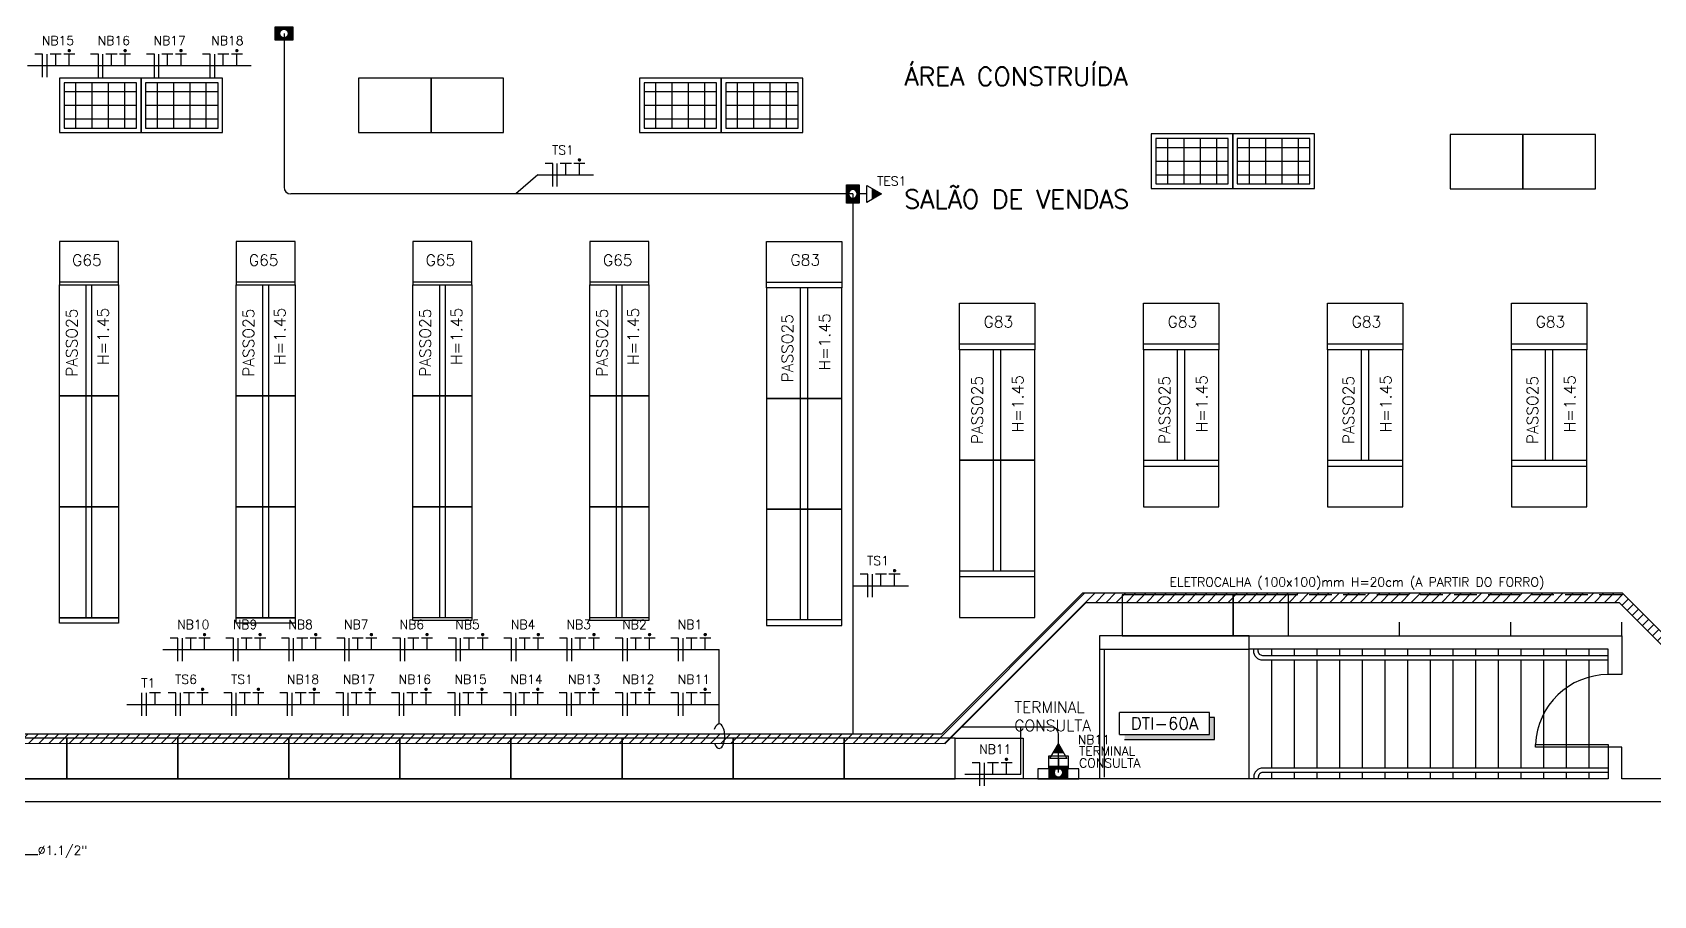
# Model space of a CAD drawing. Header units: metres. Extents: x -367 to 368, y -238 to 223.
# Drawn here: x 217.77 to 235.65, y 198.96 to 208.49 of the extents above; entities that cross this region are included whole.
import ezdxf
from ezdxf.enums import TextEntityAlignment as Align

# ---------------------------------------------------------------- set-up
doc = ezdxf.new("R2010")
doc.units = ezdxf.units.M
doc.linetypes.add('DIVIDE', pattern=[31.75, 12.7, -6.35, 0, -6.35, 0, -6.35])
doc.linetypes.add('LA_BAU_BASES GERAIS_R00$0$LA_BAU_MERC_R01$0$HIDDEN', pattern=[0.375, 0.25, -0.125])
for name, color, linetype in [('A-CALHA', 160, 'Continuous'), ('ELE-ELÉTRICA', 160, 'Continuous'), ('ELE-INDICAÇÕES', 10, 'Continuous'), ('ELE-INSTALAÇÕES', 160, 'Continuous'), ('ELE-TOMADAS', 10, 'Continuous'), ('ELE-VARIADOS', 10, 'Continuous'), ('ELETRICA', 160, 'Continuous'), ('LA_BAU_BASES GERAIS_R00$0$base', 253, 'Continuous')]:
    doc.layers.add(name, color=color, linetype=linetype)
doc.styles.add('LA_BAU_BASES GERAIS_R00$0$LA_BAU_MERC_R01$0$R40-125-RS', font='romans.shx', dxfattribs={"height": 0.1248})
doc.styles.add('LA_BAU_BASES GERAIS_R00$0$LA_BAU_MERC_R01$0$RS80', font='ROMANS', dxfattribs={"height": 0.18})
doc.styles.add('LA_BAU_BASES GERAIS_R00$0$R60-125-RS', font='romans.shx', dxfattribs={"height": 0.19})
doc.styles.add('LA_BAU_BASES GERAIS_R00$0$R80-100-RS', font='romans.shx', dxfattribs={"height": 0.203})
doc.styles.get("Standard").update_dxf_attribs({"font": 'romans.shx'})

# ---------------------------------------------------------------- blocks, each defined once
blk = doc.blocks.new('LA_BAU_BASES GERAIS_R00$0$LA_BAU_ALVENARIA TÉRREO_R01')
at = {"layer": 'LA_BAU_BASES GERAIS_R00$0$base', "linetype": 'Continuous'}
for p, q in [((229.54, 201.68), (229.54, 200.25)), ((229.59, 201.68), (229.59, 200.269)), ((231.19, 200.25), (231.19, 201.68)), ((231.44, 201.61), (231.44, 201.68)), ((231.69, 201.61), (231.69, 201.68)), ((231.94, 201.61), (231.94, 201.68)), ((232.19, 201.61), (232.19, 201.68)), ((232.44, 201.61), (232.44, 201.68)), ((232.69, 201.61), (232.69, 201.68)), ((232.94, 201.61), (232.94, 201.68)), ((233.19, 201.61), (233.19, 201.68)), ((233.44, 201.61), (233.44, 201.68)), ((233.69, 201.61), (233.69, 201.68)), ((233.94, 201.61), (233.94, 201.68)), ((234.19, 201.61), (234.19, 201.68)), ((234.44, 201.61), (234.44, 201.68)), ((234.69, 201.61), (234.69, 201.68)), ((234.94, 201.61), (234.94, 201.68)), ((231.44, 200.37), (231.44, 201.56)), ((231.69, 200.37), (231.69, 201.56)), ((231.94, 200.37), (231.94, 201.56)), ((232.19, 200.37), (232.19, 201.56)), ((232.44, 200.37), (232.44, 201.56)), ((232.69, 200.37), (232.69, 201.56)), ((232.94, 200.37), (232.94, 201.56)), ((233.19, 200.37), (233.19, 201.56)), ((233.44, 200.37), (233.44, 201.56)), ((233.69, 200.37), (233.69, 201.56)), ((233.94, 200.37), (233.94, 201.56)), ((234.19, 200.37), (234.19, 201.56)), ((234.44, 200.37), (234.44, 201.56)), ((234.69, 200.37), (234.69, 201.56)), ((234.94, 200.37), (234.94, 201.56)), ((231.44, 200.25), (231.44, 200.32)), ((231.69, 200.25), (231.69, 200.32)), ((231.94, 200.25), (231.94, 200.32)), ((232.19, 200.25), (232.19, 200.32)), ((232.44, 200.25), (232.44, 200.32)), ((232.69, 200.25), (232.69, 200.32)), ((232.94, 200.25), (232.94, 200.32)), ((233.19, 200.25), (233.19, 200.32)), ((233.44, 200.25), (233.44, 200.32)), ((233.69, 200.25), (233.69, 200.32)), ((233.94, 200.25), (233.94, 200.32)), ((234.19, 200.25), (234.19, 200.32)), ((234.44, 200.25), (234.44, 200.32)), ((234.69, 200.25), (234.69, 200.32)), ((234.94, 200.25), (234.94, 200.32))]:
    blk.add_line(p, q, dxfattribs=at)
for points in [[(231.19, 201.83), (229.54, 201.83), (229.54, 201.68), (231.19, 201.68)], [(244.37, 177.984), (244.37, 197.72), (244.49, 197.72), (244.49, 198.93), (245.022, 198.93), (245.022, 199.259), (244.872, 199.259), (244.872, 199.08), (244.37, 199.08), (244.37, 200.03), (244.872, 200.03), (244.872, 199.86), (245.022, 199.86), (245.022, 200.25), (235.3, 200.25), (235.3, 200.601), (235.15, 200.601), (235.15, 200.25), (200.064, 200.25)], [(200.03, 200.25), (200, 200.25), (200, 200), (244.01, 200), (244.01, 177.95), (244.37, 177.95), (244.37, 177.95)]]:
    blk.add_lwpolyline(points, dxfattribs=at)
for points in [[(235.15, 201.401), (235.15, 201.68), (231.19, 201.68), (231.19, 201.83), (235.3, 201.83), (235.3, 201.401)], [(234.35, 200.601), (234.35, 200.631), (235.15, 200.631), (235.15, 200.601)]]:
    blk.add_lwpolyline(points, close=True, dxfattribs=at)
for points in [[(235.15, 201.56), (231.34, 201.56, -0.414214), (231.24, 201.66), (231.24, 201.68)], [(235.15, 201.61), (231.34, 201.61, -0.414214), (231.29, 201.66), (231.29, 201.68)], [(235.15, 200.37), (231.34, 200.37, 0.414214), (231.24, 200.27), (231.24, 200.25)], [(235.15, 200.32), (231.34, 200.32, 0.414214), (231.29, 200.27), (231.29, 200.25)]]:
    blk.add_lwpolyline(points, format="xyb", dxfattribs=at)
blk.add_arc((235.149, 200.601), 0.8, 89.9598, 177.8524, dxfattribs=at)
blk = doc.blocks.new('LA_BAU_BASES GERAIS_R00$0$LA_BAU_MERC_R01')
at = {"layer": 'LA_BAU_BASES GERAIS_R00$0$base'}
for p, q in [((218.065, 207.982), (218.065, 207.382)), ((218.965, 207.982), (218.065, 207.982)), ((218.915, 207.932), (218.115, 207.932)), ((218.115, 207.932), (218.115, 207.432)), ((218.915, 207.832), (218.115, 207.832)), ((218.245, 207.432), (218.245, 207.932)), ((218.425, 207.432), (218.425, 207.932)), ((218.605, 207.432), (218.605, 207.932)), ((218.785, 207.432), (218.785, 207.932)), ((218.915, 207.432), (218.915, 207.932)), ((218.965, 207.382), (218.965, 207.982)), ((218.965, 207.982), (218.965, 207.382)), ((219.865, 207.982), (218.965, 207.982)), ((219.815, 207.932), (219.015, 207.932)), ((219.015, 207.932), (219.015, 207.432)), ((219.815, 207.832), (219.015, 207.832)), ((219.145, 207.432), (219.145, 207.932)), ((219.325, 207.432), (219.325, 207.932)), ((219.505, 207.432), (219.505, 207.932)), ((219.685, 207.432), (219.685, 207.932)), ((219.815, 207.432), (219.815, 207.932)), ((219.865, 207.382), (219.865, 207.982)), ((221.365, 207.982), (221.365, 207.382)), ((222.165, 207.982), (221.365, 207.982)), ((222.165, 207.382), (222.165, 207.982)), ((222.165, 207.982), (222.165, 207.382)), ((222.965, 207.982), (222.165, 207.982)), ((222.965, 207.382), (222.965, 207.982)), ((224.465, 207.982), (224.465, 207.382)), ((225.365, 207.982), (224.465, 207.982)), ((225.315, 207.932), (224.515, 207.932)), ((224.515, 207.932), (224.515, 207.432)), ((225.315, 207.832), (224.515, 207.832)), ((224.645, 207.432), (224.645, 207.932)), ((224.825, 207.432), (224.825, 207.932)), ((225.005, 207.432), (225.005, 207.932)), ((225.185, 207.432), (225.185, 207.932)), ((225.315, 207.432), (225.315, 207.932)), ((225.365, 207.382), (225.365, 207.982)), ((225.365, 207.982), (225.365, 207.382)), ((226.265, 207.982), (225.365, 207.982)), ((226.215, 207.932), (225.415, 207.932)), ((225.415, 207.932), (225.415, 207.432)), ((226.215, 207.832), (225.415, 207.832)), ((225.545, 207.432), (225.545, 207.932)), ((225.725, 207.432), (225.725, 207.932)), ((225.905, 207.432), (225.905, 207.932)), ((226.085, 207.432), (226.085, 207.932)), ((226.215, 207.432), (226.215, 207.932)), ((226.265, 207.382), (226.265, 207.982)), ((218.915, 207.682), (218.115, 207.682)), ((219.815, 207.682), (219.015, 207.682)), ((225.315, 207.682), (224.515, 207.682)), ((226.215, 207.682), (225.415, 207.682)), ((218.915, 207.532), (218.115, 207.532)), ((219.815, 207.532), (219.015, 207.532)), ((225.315, 207.532), (224.515, 207.532)), ((226.215, 207.532), (225.415, 207.532)), ((218.065, 207.382), (218.965, 207.382)), ((218.115, 207.432), (218.915, 207.432)), ((218.965, 207.382), (219.865, 207.382)), ((219.015, 207.432), (219.815, 207.432)), ((221.365, 207.382), (222.165, 207.382)), ((222.165, 207.382), (222.965, 207.382)), ((224.465, 207.382), (225.365, 207.382)), ((224.515, 207.432), (225.315, 207.432)), ((225.365, 207.382), (226.265, 207.382)), ((225.415, 207.432), (226.215, 207.432)), ((230.109, 207.367), (230.109, 206.767)), ((231.009, 207.367), (230.109, 207.367)), ((230.159, 207.317), (230.159, 206.817)), ((230.959, 207.317), (230.159, 207.317)), ((230.289, 207.317), (230.289, 206.817)), ((230.469, 207.317), (230.469, 206.817)), ((230.649, 207.317), (230.649, 206.817)), ((230.829, 207.317), (230.829, 206.817)), ((230.959, 206.817), (230.959, 207.317)), ((231.009, 206.767), (231.009, 207.367)), ((231.009, 207.367), (231.009, 206.767)), ((231.909, 207.367), (231.009, 207.367)), ((231.059, 207.317), (231.059, 206.817)), ((231.859, 207.317), (231.059, 207.317)), ((231.189, 207.317), (231.189, 206.817)), ((231.369, 207.317), (231.369, 206.817)), ((231.549, 207.317), (231.549, 206.817)), ((231.729, 207.317), (231.729, 206.817)), ((231.859, 206.817), (231.859, 207.317)), ((231.909, 206.767), (231.909, 207.367)), ((233.409, 207.361), (233.409, 206.761)), ((234.209, 207.361), (233.409, 207.361)), ((234.209, 207.361), (234.209, 206.761)), ((235.009, 207.361), (234.209, 207.361)), ((234.209, 206.761), (234.209, 207.361)), ((235.009, 206.761), (235.009, 207.361)), ((230.159, 207.217), (230.959, 207.217)), ((231.059, 207.217), (231.859, 207.217)), ((230.159, 207.067), (230.959, 207.067)), ((231.059, 207.067), (231.859, 207.067)), ((230.109, 206.767), (231.009, 206.767)), ((230.159, 206.917), (230.959, 206.917)), ((230.159, 206.817), (230.959, 206.817)), ((231.009, 206.767), (231.909, 206.767)), ((231.059, 206.917), (231.859, 206.917)), ((231.059, 206.817), (231.859, 206.817)), ((233.409, 206.761), (234.209, 206.761)), ((234.209, 206.761), (235.009, 206.761)), ((218.065, 205.702), (218.715, 205.702)), ((218.065, 204.477), (218.065, 205.702)), ((218.36, 204.477), (218.36, 205.702)), ((218.42, 205.702), (218.42, 204.477)), ((218.715, 205.702), (218.715, 204.477)), ((220.015, 205.702), (220.665, 205.702)), ((220.015, 204.477), (220.015, 205.702)), ((220.31, 204.477), (220.31, 205.702)), ((220.37, 205.702), (220.37, 204.477)), ((220.665, 205.702), (220.665, 204.477)), ((221.965, 205.702), (222.615, 205.702)), ((221.965, 204.477), (221.965, 205.702)), ((222.26, 204.477), (222.26, 205.702)), ((222.32, 205.702), (222.32, 204.477)), ((222.615, 205.702), (222.615, 204.477)), ((223.915, 205.702), (224.565, 205.702)), ((223.915, 204.477), (223.915, 205.702)), ((224.21, 204.477), (224.21, 205.702)), ((224.27, 205.702), (224.27, 204.477)), ((224.565, 205.702), (224.565, 204.477)), ((226.695, 205.668), (225.865, 205.668)), ((225.865, 205.668), (225.865, 204.448)), ((226.24, 204.448), (226.24, 205.668)), ((226.32, 204.448), (226.32, 205.668)), ((226.695, 204.448), (226.695, 205.668)), ((228.825, 204.986), (227.995, 204.986)), ((227.995, 204.986), (227.995, 203.766)), ((228.37, 203.766), (228.37, 204.986)), ((228.45, 203.766), (228.45, 204.986)), ((228.825, 203.766), (228.825, 204.986)), ((230.855, 204.986), (230.025, 204.986)), ((230.025, 204.986), (230.025, 203.766)), ((230.4, 203.766), (230.4, 204.986)), ((230.48, 203.766), (230.48, 204.986)), ((230.855, 203.766), (230.855, 204.986)), ((232.885, 204.986), (232.055, 204.986)), ((232.055, 204.986), (232.055, 203.766)), ((232.43, 203.766), (232.43, 204.986)), ((232.51, 203.766), (232.51, 204.986)), ((232.885, 203.766), (232.885, 204.986)), ((234.915, 204.986), (234.085, 204.986)), ((234.085, 204.986), (234.085, 203.766)), ((234.46, 203.766), (234.46, 204.986)), ((234.54, 203.766), (234.54, 204.986)), ((234.915, 203.766), (234.915, 204.986)), ((218.065, 204.477), (218.715, 204.477)), ((218.065, 203.252), (218.065, 204.477)), ((218.715, 204.477), (218.065, 204.477)), ((218.36, 203.252), (218.36, 204.477)), ((218.42, 204.477), (218.42, 203.252)), ((218.715, 204.477), (218.715, 203.252)), ((220.015, 204.477), (220.665, 204.477)), ((220.015, 203.252), (220.015, 204.477)), ((220.665, 204.477), (220.015, 204.477)), ((220.31, 203.252), (220.31, 204.477)), ((220.37, 204.477), (220.37, 203.252)), ((220.665, 204.477), (220.665, 203.252)), ((221.965, 204.477), (222.615, 204.477)), ((221.965, 203.252), (221.965, 204.477)), ((222.615, 204.477), (221.965, 204.477)), ((222.26, 203.252), (222.26, 204.477)), ((222.32, 204.477), (222.32, 203.252)), ((222.615, 204.477), (222.615, 203.252)), ((223.915, 204.477), (224.565, 204.477)), ((223.915, 203.252), (223.915, 204.477)), ((224.565, 204.477), (223.915, 204.477)), ((224.21, 203.252), (224.21, 204.477)), ((224.27, 204.477), (224.27, 203.252)), ((224.565, 204.477), (224.565, 203.252)), ((226.695, 204.448), (225.865, 204.448)), ((225.865, 204.448), (225.865, 203.228)), ((225.865, 204.448), (226.695, 204.448)), ((226.24, 203.228), (226.24, 204.448)), ((226.32, 203.228), (226.32, 204.448)), ((226.695, 203.228), (226.695, 204.448)), ((228.825, 203.766), (227.995, 203.766)), ((227.995, 203.766), (227.995, 202.546)), ((227.995, 203.766), (228.825, 203.766)), ((228.37, 202.546), (228.37, 203.766)), ((228.45, 202.546), (228.45, 203.766)), ((228.825, 202.546), (228.825, 203.766)), ((230.025, 203.766), (230.855, 203.766)), ((232.055, 203.766), (232.885, 203.766)), ((234.085, 203.766), (234.915, 203.766)), ((218.715, 203.252), (218.065, 203.252)), ((218.065, 203.252), (218.715, 203.252)), ((218.065, 202.027), (218.065, 203.252)), ((218.36, 202.027), (218.36, 203.252)), ((218.42, 203.252), (218.42, 202.027)), ((218.715, 203.252), (218.715, 202.027)), ((220.665, 203.252), (220.015, 203.252)), ((220.015, 203.252), (220.665, 203.252)), ((220.015, 202.027), (220.015, 203.252)), ((220.31, 202.027), (220.31, 203.252)), ((220.37, 203.252), (220.37, 202.027)), ((220.665, 203.252), (220.665, 202.027)), ((222.615, 203.252), (221.965, 203.252)), ((221.965, 203.252), (222.615, 203.252)), ((221.965, 202.027), (221.965, 203.252)), ((222.26, 202.027), (222.26, 203.252)), ((222.32, 203.252), (222.32, 202.027)), ((222.615, 203.252), (222.615, 202.027)), ((224.565, 203.252), (223.915, 203.252)), ((223.915, 203.252), (224.565, 203.252)), ((223.915, 202.027), (223.915, 203.252)), ((224.21, 202.027), (224.21, 203.252)), ((224.27, 203.252), (224.27, 202.027)), ((224.565, 203.252), (224.565, 202.027)), ((225.865, 203.228), (226.695, 203.228)), ((226.695, 203.228), (225.865, 203.228)), ((225.865, 203.228), (225.865, 202.008)), ((226.24, 202.008), (226.24, 203.228)), ((226.32, 202.008), (226.32, 203.228)), ((226.695, 202.008), (226.695, 203.228)), ((227.995, 202.546), (228.825, 202.546)), ((229.787, 202.28), (229.787, 201.83)), ((231.012, 202.28), (229.787, 202.28)), ((231.012, 202.28), (231.012, 201.83)), ((231.625, 202.28), (231.012, 202.28)), ((231.012, 201.83), (231.012, 202.28)), ((231.625, 201.83), (231.625, 202.28)), ((218.715, 202.027), (218.065, 202.027)), ((220.665, 202.027), (220.015, 202.027)), ((222.615, 202.027), (221.965, 202.027)), ((224.565, 202.027), (223.915, 202.027)), ((225.865, 202.008), (226.695, 202.008)), ((231.625, 201.83), (231.625, 201.98)), ((232.85, 201.83), (232.85, 201.98)), ((232.85, 201.83), (232.85, 201.98)), ((234.075, 201.83), (234.075, 201.98)), ((234.075, 201.83), (234.075, 201.98)), ((235.3, 201.83), (235.3, 201.98)), ((229.787, 201.83), (231.012, 201.83)), ((231.012, 201.83), (231.625, 201.83)), ((231.625, 201.83), (232.85, 201.83)), ((232.85, 201.83), (234.075, 201.83)), ((234.075, 201.83), (235.3, 201.83)), ((218.146, 200.7), (216.921, 200.7)), ((218.146, 200.25), (218.146, 200.7)), ((218.146, 200.7), (218.146, 200.25)), ((219.371, 200.7), (218.146, 200.7)), ((219.371, 200.25), (219.371, 200.7)), ((219.371, 200.7), (219.371, 200.25)), ((220.596, 200.7), (219.371, 200.7)), ((220.596, 200.25), (220.596, 200.7)), ((220.596, 200.7), (220.596, 200.25)), ((221.821, 200.7), (220.596, 200.7)), ((221.821, 200.25), (221.821, 200.7)), ((221.821, 200.7), (221.821, 200.25)), ((223.046, 200.7), (221.821, 200.7)), ((223.046, 200.7), (223.046, 200.25)), ((224.271, 200.7), (223.046, 200.7)), ((223.046, 200.25), (223.046, 200.7)), ((224.271, 200.7), (224.271, 200.25)), ((225.496, 200.7), (224.271, 200.7)), ((224.271, 200.25), (224.271, 200.7)), ((225.496, 200.25), (225.496, 200.7)), ((225.496, 200.7), (225.496, 200.25)), ((226.721, 200.7), (225.496, 200.7)), ((226.721, 200.25), (226.721, 200.7)), ((226.721, 200.7), (226.721, 200.25)), ((227.946, 200.7), (226.721, 200.7)), ((227.946, 200.7), (228.696, 200.7)), ((227.946, 200.25), (227.946, 200.7)), ((227.946, 200.25), (227.946, 200.7)), ((228.696, 200.7), (228.696, 200.25)), ((229.195, 200.5), (228.975, 200.5)), ((228.975, 200.5), (228.975, 200.36)), ((229.195, 200.36), (229.195, 200.5)), ((229.31, 200.36), (228.86, 200.36)), ((228.86, 200.36), (228.86, 200.25)), ((228.975, 200.36), (229.195, 200.36)), ((229.31, 200.25), (229.31, 200.36)), ((216.921, 200.25), (218.146, 200.25)), ((218.146, 200.25), (219.371, 200.25)), ((219.371, 200.25), (220.596, 200.25)), ((220.596, 200.25), (221.821, 200.25)), ((221.821, 200.25), (223.046, 200.25)), ((223.046, 200.25), (224.271, 200.25)), ((224.271, 200.25), (225.496, 200.25)), ((225.496, 200.25), (226.721, 200.25)), ((226.721, 200.25), (227.946, 200.25)), ((228.696, 200.25), (227.946, 200.25)), ((228.86, 200.25), (229.31, 200.25))]:
    blk.add_line(p, q, dxfattribs=at)
at = {"layer": 'LA_BAU_BASES GERAIS_R00$0$base', "linetype": 'Continuous'}
for p, q in [((218.065, 206.182), (218.065, 205.702)), ((218.715, 206.182), (218.065, 206.182)), ((218.715, 205.702), (218.715, 206.182)), ((220.015, 206.182), (220.015, 205.702)), ((220.665, 206.182), (220.015, 206.182)), ((220.665, 205.702), (220.665, 206.182)), ((221.965, 206.182), (221.965, 205.702)), ((222.615, 206.182), (221.965, 206.182)), ((222.615, 205.702), (222.615, 206.182)), ((223.915, 206.182), (223.915, 205.702)), ((224.565, 206.182), (223.915, 206.182)), ((224.565, 205.702), (224.565, 206.182)), ((225.865, 206.182), (226.695, 206.182)), ((225.865, 205.668), (225.865, 206.182)), ((226.695, 206.182), (226.695, 205.668)), ((218.715, 205.732), (218.065, 205.732)), ((220.665, 205.732), (220.015, 205.732)), ((222.615, 205.732), (221.965, 205.732)), ((224.565, 205.732), (223.915, 205.732)), ((225.865, 205.732), (226.695, 205.732)), ((227.995, 205.5), (228.825, 205.5)), ((227.995, 204.986), (227.995, 205.5)), ((228.825, 205.5), (228.825, 204.986)), ((230.025, 205.5), (230.855, 205.5)), ((230.025, 204.986), (230.025, 205.5)), ((230.855, 205.5), (230.855, 204.986)), ((232.055, 205.5), (232.885, 205.5)), ((232.055, 204.986), (232.055, 205.5)), ((232.885, 205.5), (232.885, 204.986)), ((234.085, 205.5), (234.915, 205.5)), ((234.085, 204.986), (234.085, 205.5)), ((234.915, 205.5), (234.915, 204.986)), ((227.995, 205.05), (228.825, 205.05)), ((230.025, 205.05), (230.855, 205.05)), ((232.055, 205.05), (232.885, 205.05)), ((234.085, 205.05), (234.915, 205.05)), ((230.025, 203.766), (230.025, 203.252)), ((230.025, 203.766), (230.025, 203.702)), ((230.855, 203.252), (230.855, 203.766)), ((230.855, 203.702), (230.855, 203.766)), ((232.055, 203.766), (232.055, 203.252)), ((232.055, 203.766), (232.055, 203.702)), ((232.885, 203.252), (232.885, 203.766)), ((232.885, 203.702), (232.885, 203.766)), ((234.085, 203.766), (234.085, 203.252)), ((234.085, 203.766), (234.085, 203.702)), ((234.915, 203.252), (234.915, 203.766)), ((234.915, 203.702), (234.915, 203.766)), ((230.025, 203.702), (230.855, 203.702)), ((230.025, 203.702), (230.855, 203.702)), ((232.055, 203.702), (232.885, 203.702)), ((232.055, 203.702), (232.885, 203.702)), ((234.085, 203.702), (234.915, 203.702)), ((234.085, 203.702), (234.915, 203.702)), ((230.025, 203.252), (230.855, 203.252)), ((232.055, 203.252), (232.885, 203.252)), ((234.085, 203.252), (234.915, 203.252)), ((227.995, 202.546), (227.995, 202.032)), ((227.995, 202.546), (227.995, 202.482)), ((227.995, 202.482), (228.825, 202.482)), ((227.995, 202.482), (228.825, 202.482)), ((228.825, 202.032), (228.825, 202.546)), ((228.825, 202.482), (228.825, 202.546)), ((218.065, 202.027), (218.715, 202.027)), ((218.065, 201.997), (218.065, 202.027)), ((218.065, 201.967), (218.065, 201.997)), ((218.715, 201.967), (218.065, 201.967)), ((218.715, 202.027), (218.715, 201.997)), ((218.715, 201.997), (218.715, 201.967)), ((220.015, 202.027), (220.665, 202.027)), ((220.015, 201.997), (220.015, 202.027)), ((220.015, 201.967), (220.015, 201.997)), ((220.665, 201.967), (220.015, 201.967)), ((220.665, 202.027), (220.665, 201.997)), ((220.665, 201.997), (220.665, 201.967)), ((221.965, 201.997), (221.965, 202.027)), ((222.615, 201.997), (221.965, 201.997)), ((222.615, 202.027), (222.615, 201.997)), ((223.915, 201.997), (223.915, 202.027)), ((224.565, 201.997), (223.915, 201.997)), ((224.565, 202.027), (224.565, 201.997)), ((225.865, 202.008), (225.865, 201.944)), ((225.865, 201.944), (226.695, 201.944)), ((226.695, 201.944), (226.695, 202.008)), ((227.995, 202.032), (228.825, 202.032))]:
    blk.add_line(p, q, dxfattribs=at)
at = {"layer": 'LA_BAU_BASES GERAIS_R00$0$base', "linetype": 'LA_BAU_BASES GERAIS_R00$0$LA_BAU_MERC_R01$0$HIDDEN'}
for p, q in [((232.85, 202.28), (231.625, 202.28)), ((234.075, 202.28), (232.85, 202.28)), ((235.3, 202.28), (234.075, 202.28))]:
    blk.add_line(p, q, dxfattribs=at)
at = {"layer": 'LA_BAU_BASES GERAIS_R00$0$base', "style": 'LA_BAU_BASES GERAIS_R00$0$LA_BAU_MERC_R01$0$R40-125-RS'}
for s, p in [('G65', (218.205, 205.912)), ('G65', (220.155, 205.912)), ('G65', (222.105, 205.912)), ('G65', (224.061, 205.912)), ('G83', (226.13, 205.914)), ('G83', (228.26, 205.232)), ('G83', (230.29, 205.232)), ('G83', (232.32, 205.232)), ('G83', (234.35, 205.232)), ('TERMINAL', (228.599, 200.978, -1.047)), ('CONSULTA', (228.599, 200.777, -1.047))]:
    blk.add_text(s, height=0.1248, dxfattribs=at).set_placement(p)
for s, p in [('PASSO25', (218.263, 204.686)), ('H=1.45', (218.608, 204.817)), ('PASSO25', (220.213, 204.686)), ('H=1.45', (220.558, 204.817)), ('PASSO25', (222.163, 204.686)), ('H=1.45', (222.508, 204.817)), ('PASSO25', (224.113, 204.686)), ('H=1.45', (224.458, 204.817)), ('PASSO25', (226.158, 204.625)), ('H=1.45', (226.569, 204.756)), ('PASSO25', (228.252, 203.943)), ('H=1.45', (228.699, 204.074)), ('PASSO25', (230.318, 203.943)), ('H=1.45', (230.729, 204.074)), ('PASSO25', (232.348, 203.943)), ('H=1.45', (232.759, 204.074)), ('PASSO25', (234.378, 203.943)), ('H=1.45', (234.789, 204.074))]:
    blk.add_text(s, height=0.1248, rotation=89.9999, dxfattribs=at).set_placement(p)
at = {"layer": 'LA_BAU_BASES GERAIS_R00$0$base', "text_generation_flag": 4}
for tag, height, rotation, style, p in [('CD H=1.45', 0.12, 180, 'LA_BAU_BASES GERAIS_R00$0$LA_BAU_MERC_R01$0$RS80', (261.738, 205.549)), ('CD H=1.45', 0.12, 180, 'LA_BAU_BASES GERAIS_R00$0$LA_BAU_MERC_R01$0$RS80', (262.989, 205.549)), ('CD H=2.25', 0.125, 270, 'LA_BAU_BASES GERAIS_R00$0$LA_BAU_MERC_R01$0$R40-125-RS', (266.17, 203.663)), ('CD H=1.45', 0.12, 180, 'LA_BAU_BASES GERAIS_R00$0$LA_BAU_MERC_R01$0$RS80', (261.354, 202.826)), ('CD H=1.45', 0.12, 180, 'LA_BAU_BASES GERAIS_R00$0$LA_BAU_MERC_R01$0$RS80', (262.605, 202.826)), ('CD H=1.45', 0.12, 180, 'LA_BAU_BASES GERAIS_R00$0$LA_BAU_MERC_R01$0$RS80', (263.857, 202.826)), ('CD H=1.45', 0.12, 180, 'LA_BAU_BASES GERAIS_R00$0$LA_BAU_MERC_R01$0$RS80', (265.108, 202.826))]:
    blk.add_attdef(tag, text='', height=height, rotation=rotation, dxfattribs=dict(at, style=style)).set_placement(p, align=Align.MIDDLE)
at = {"layer": 'LA_BAU_BASES GERAIS_R00$0$base', "style": 'LA_BAU_BASES GERAIS_R00$0$LA_BAU_MERC_R01$0$RS80', "text_generation_flag": 4}
for p in [(261.764, 204.896), (263.015, 204.896)]:
    blk.add_attdef('CD H=1.45', text='', height=0.12, dxfattribs=at).set_placement(p, align=Align.MIDDLE)
at = {"layer": 'LA_BAU_BASES GERAIS_R00$0$base', "style": 'LA_BAU_BASES GERAIS_R00$0$LA_BAU_MERC_R01$0$R40-125-RS'}
for p in [(246.243, 203.098), (247.393, 203.098), (248.543, 203.098), (249.693, 203.098), (250.843, 203.098), (246.243, 202.318), (247.393, 202.318), (248.543, 202.318), (249.693, 202.318), (250.843, 202.318)]:
    blk.add_attdef('TIPO', text='', height=0.125, rotation=180, dxfattribs=at).set_placement(p, align=Align.MIDDLE)
blk = doc.blocks.new('LA_BAU_BASES GERAIS_R00')
at = {"layer": 'LA_BAU_BASES GERAIS_R00$0$base'}
for name in ['LA_BAU_BASES GERAIS_R00$0$LA_BAU_MERC_R01', 'LA_BAU_BASES GERAIS_R00$0$LA_BAU_ALVENARIA TÉRREO_R01']:
    blk.add_blockref(name, (0, 0), dxfattribs=at)
at = {"layer": 'LA_BAU_BASES GERAIS_R00$0$base', "char_height": 0.203, "attachment_point": 1, "style": 'LA_BAU_BASES GERAIS_R00$0$R80-100-RS'}
for s, insert, width in [('ÁREA CONSTRUÍDA ', (227.385, 208.104), 4.55255), ('SALÃO DE VENDAS', (227.385, 206.749), 8.26365)]:
    blk.add_mtext(s, dxfattribs=dict(at, insert=insert, width=width))
at = {"layer": 'LA_BAU_BASES GERAIS_R00$0$base', "style": 'LA_BAU_BASES GERAIS_R00$0$R60-125-RS'}
for p in [(242.782, 218.919), (358.637, 192.964)]:
    blk.add_attdef('S', text='', height=0.19, rotation=90, dxfattribs=at).set_placement(p, align=Align.MIDDLE_CENTER)
at = {"layer": 'LA_BAU_BASES GERAIS_R00$0$base', "style": 'LA_BAU_BASES GERAIS_R00$0$R80-100-RS'}
blk.add_attdef('ACESSO', text='', height=0.203, dxfattribs=at).set_placement((365.922, 191.987), align=Align.TOP_CENTER)
at = {"layer": 'LA_BAU_BASES GERAIS_R00$0$base', "style": 'LA_BAU_BASES GERAIS_R00$0$R60-125-RS'}
blk.add_attdef('S', text='', height=0.19, dxfattribs=at).set_placement((266.114, 180.913), align=Align.MIDDLE_CENTER)
blk = doc.blocks.new('TOM-EST')
for p, q in [((0, 0.38), (-0.146, 0.127)), ((0.146, 0.127), (0, 0.38)), ((-0.146, 0.127), (0.146, 0.127)), ((-0.088, 0.227), (0.088, 0.227)), ((0, 0.127), (0, 0))]:
    blk.add_line(p, q)
blk.add_solid([(0, 0.38), (-0.088, 0.227), (0.088, 0.227)])
blk = doc.blocks.new('*U2')
at = {"linetype": 'Continuous'}
for points in [[(-46.311, -157.702), (-46.182, -157.731), (-46.052, -157.702)], [(-46.311, -157.702), (-46.192, -157.732), (-46.182, -157.731)], [(-46.311, -157.702), (-46.202, -157.735), (-46.192, -157.732)], [(-46.311, -157.702), (-46.212, -157.739), (-46.202, -157.735)], [(-46.311, -157.702), (-46.221, -157.745), (-46.212, -157.739)], [(-46.311, -157.702), (-46.228, -157.753), (-46.221, -157.745)], [(-46.311, -157.702), (-46.234, -157.761), (-46.228, -157.753)], [(-46.311, -157.702), (-46.311, -157.881), (-46.234, -157.761)], [(-46.234, -157.761), (-46.311, -157.881), (-46.239, -157.771)], [(-46.239, -157.771), (-46.311, -157.881), (-46.241, -157.781)], [(-46.052, -157.702), (-46.182, -157.731), (-46.171, -157.732)], [(-46.052, -157.702), (-46.171, -157.732), (-46.161, -157.735)], [(-46.052, -157.702), (-46.161, -157.735), (-46.151, -157.739)], [(-46.052, -157.702), (-46.151, -157.739), (-46.143, -157.745)], [(-46.052, -157.702), (-46.143, -157.745), (-46.135, -157.753)], [(-46.052, -157.702), (-46.135, -157.753), (-46.129, -157.761)], [(-46.052, -157.702), (-46.129, -157.761), (-46.052, -157.881)], [(-46.129, -157.761), (-46.125, -157.771), (-46.052, -157.881)], [(-46.125, -157.771), (-46.122, -157.781), (-46.052, -157.881)], [(-46.241, -157.781), (-46.311, -157.881), (-46.242, -157.792)], [(-46.242, -157.792), (-46.311, -157.881), (-46.241, -157.802)], [(-46.241, -157.802), (-46.311, -157.881), (-46.239, -157.812)], [(-46.239, -157.812), (-46.311, -157.881), (-46.234, -157.822)], [(-46.234, -157.822), (-46.311, -157.881), (-46.228, -157.831)], [(-46.228, -157.831), (-46.311, -157.881), (-46.221, -157.838)], [(-46.221, -157.838), (-46.311, -157.881), (-46.212, -157.844)], [(-46.212, -157.844), (-46.311, -157.881), (-46.202, -157.849)], [(-46.202, -157.849), (-46.311, -157.881), (-46.192, -157.851)], [(-46.192, -157.851), (-46.311, -157.881), (-46.182, -157.852)], [(-46.182, -157.852), (-46.311, -157.881), (-46.052, -157.881)], [(-46.171, -157.851), (-46.182, -157.852), (-46.052, -157.881)], [(-46.161, -157.849), (-46.171, -157.851), (-46.052, -157.881)], [(-46.151, -157.844), (-46.161, -157.849), (-46.052, -157.881)], [(-46.143, -157.838), (-46.151, -157.844), (-46.052, -157.881)], [(-46.135, -157.831), (-46.143, -157.838), (-46.052, -157.881)], [(-46.129, -157.822), (-46.135, -157.831), (-46.052, -157.881)], [(-46.125, -157.812), (-46.129, -157.822), (-46.052, -157.881)], [(-46.122, -157.802), (-46.125, -157.812), (-46.052, -157.881)], [(-46.122, -157.781), (-46.121, -157.792), (-46.052, -157.881)], [(-46.121, -157.792), (-46.122, -157.802), (-46.052, -157.881)]]:
    blk.add_solid(points, dxfattribs=at)
blk = doc.blocks.new('CD')
blk.add_lwpolyline([(0.15, 0.108), (0, 0.108), (0, -0.108), (0.15, -0.108)], close=True)
blk.add_circle((0.075, 0), 0.0507)
at = {"linetype": 'Continuous', "xscale": 0.8367081843719656, "yscale": 0.8367081843719656, "zscale": 0.8367081843719656, "rotation": 270}
blk.add_blockref('*U2', (132.101, -38.641), dxfattribs=at)

msp = doc.modelspace()

# ---------------------------------------------------------------- hatches: boundary and pattern name
at = {"layer": 'ELE-ELÉTRICA'}
h = msp.add_hatch(dxfattribs=at)
h.set_pattern_fill('ANSI31', color=2, scale=0.025, style=0)
h.set_pattern_definition([(45, (200.66, 190.31), (-0.0561266, 0.0561266), [])])
h.paths.add_polyline_path([(246.098, 200.61), (245.965, 200.744), (236.866, 200.744), (235.31, 202.299), (229.352, 202.299), (227.796, 200.744), (200.66, 200.744), (200.66, 200.644), (227.836, 200.642), (229.392, 202.198), (235.27, 202.198), (236.826, 200.642), (245.926, 200.641), (245.998, 200.569), (245.998, 190.439), (246.128, 190.31), (252.59, 190.31), (252.59, 190.41), (246.169, 190.41), (246.098, 190.481)])
at = {"layer": 'ELE-VARIADOS'}
msp.add_hatch(color=4, dxfattribs=at).paths.add_polyline_path([(230.809, 200.684), (230.809, 200.927), (230.753, 200.927), (230.753, 200.74), (229.815, 200.74), (229.815, 200.684)])

# ---------------------------------------------------------------- linework, layer by layer
at = {"layer": 'ELE-INDICAÇÕES', "color": 20}
for p, q in [((217.879, 208.248), (217.793, 208.248)), ((217.879, 207.995), (217.879, 208.248)), ((217.929, 207.995), (217.929, 208.248)), ((218.084, 208.248), (217.962, 208.248)), ((218.234, 208.248), (218.112, 208.248)), ((218.173, 208.121), (218.173, 208.248)), ((218.495, 208.248), (218.409, 208.248)), ((218.495, 207.995), (218.495, 208.248)), ((218.545, 207.995), (218.545, 208.248)), ((218.7, 208.248), (218.578, 208.248)), ((218.85, 208.248), (218.728, 208.248)), ((218.789, 208.121), (218.789, 208.248)), ((219.112, 208.248), (219.026, 208.248)), ((219.112, 207.995), (219.112, 208.248)), ((219.161, 207.995), (219.161, 208.248)), ((219.317, 208.248), (219.195, 208.248)), ((219.467, 208.248), (219.345, 208.248)), ((219.406, 208.121), (219.406, 208.248)), ((219.728, 208.248), (219.642, 208.248)), ((219.728, 207.995), (219.728, 208.248)), ((219.778, 207.995), (219.778, 208.248)), ((219.933, 208.248), (219.811, 208.248)), ((220.083, 208.248), (219.961, 208.248)), ((220.022, 208.121), (220.022, 208.248)), ((223.507, 207.042), (223.422, 207.042)), ((223.507, 206.788), (223.507, 207.042)), ((223.557, 206.788), (223.557, 207.042)), ((223.712, 207.042), (223.59, 207.042)), ((223.862, 207.042), (223.74, 207.042)), ((223.801, 206.915), (223.801, 207.042)), ((226.983, 202.509), (226.898, 202.509)), ((226.983, 202.256), (226.983, 202.509)), ((227.033, 202.256), (227.033, 202.509)), ((227.189, 202.509), (227.067, 202.509)), ((227.338, 202.509), (227.216, 202.509)), ((227.277, 202.382), (227.277, 202.509)), ((219.371, 201.804), (219.285, 201.804)), ((219.371, 201.55), (219.371, 201.804)), ((219.421, 201.55), (219.421, 201.804)), ((219.576, 201.804), (219.454, 201.804)), ((219.726, 201.804), (219.604, 201.804)), ((219.665, 201.677), (219.665, 201.804)), ((219.985, 201.804), (219.899, 201.804)), ((219.985, 201.55), (219.985, 201.804)), ((220.035, 201.55), (220.035, 201.804)), ((220.19, 201.804), (220.068, 201.804)), ((220.34, 201.804), (220.218, 201.804)), ((220.279, 201.677), (220.279, 201.804)), ((220.598, 201.804), (220.513, 201.804)), ((220.598, 201.55), (220.598, 201.804)), ((220.648, 201.55), (220.648, 201.804)), ((220.804, 201.804), (220.682, 201.804)), ((220.953, 201.804), (220.831, 201.804)), ((220.892, 201.677), (220.892, 201.804)), ((221.212, 201.804), (221.126, 201.804)), ((221.212, 201.55), (221.212, 201.804)), ((221.262, 201.55), (221.262, 201.804)), ((221.417, 201.804), (221.295, 201.804)), ((221.567, 201.804), (221.445, 201.804)), ((221.506, 201.677), (221.506, 201.804)), ((221.826, 201.804), (221.74, 201.804)), ((221.826, 201.55), (221.826, 201.804)), ((221.876, 201.55), (221.876, 201.804)), ((222.031, 201.804), (221.909, 201.804)), ((222.181, 201.804), (222.059, 201.804)), ((222.12, 201.677), (222.12, 201.804)), ((222.44, 201.804), (222.354, 201.804)), ((222.44, 201.55), (222.44, 201.804)), ((222.49, 201.55), (222.49, 201.804)), ((222.645, 201.804), (222.523, 201.804)), ((222.795, 201.804), (222.673, 201.804)), ((222.734, 201.677), (222.734, 201.804)), ((223.053, 201.804), (222.968, 201.804)), ((223.053, 201.55), (223.053, 201.804)), ((223.103, 201.55), (223.103, 201.804)), ((223.259, 201.804), (223.137, 201.804)), ((223.408, 201.804), (223.286, 201.804)), ((223.347, 201.677), (223.347, 201.804)), ((223.667, 201.804), (223.581, 201.804)), ((223.667, 201.55), (223.667, 201.804)), ((223.717, 201.55), (223.717, 201.804)), ((223.872, 201.804), (223.75, 201.804)), ((224.022, 201.804), (223.9, 201.804)), ((223.961, 201.677), (223.961, 201.804)), ((224.281, 201.804), (224.195, 201.804)), ((224.281, 201.55), (224.281, 201.804)), ((224.331, 201.55), (224.331, 201.804)), ((224.486, 201.804), (224.364, 201.804)), ((224.636, 201.804), (224.514, 201.804)), ((224.575, 201.677), (224.575, 201.804)), ((224.895, 201.804), (224.809, 201.804)), ((224.895, 201.55), (224.895, 201.804)), ((224.944, 201.55), (224.944, 201.804)), ((225.1, 201.804), (224.978, 201.804)), ((225.25, 201.804), (225.128, 201.804)), ((225.189, 201.677), (225.189, 201.804)), ((218.975, 200.946), (218.975, 201.2)), ((219.025, 200.946), (219.025, 201.2)), ((219.18, 201.2), (219.058, 201.2)), ((219.349, 201.2), (219.264, 201.2)), ((219.349, 200.946), (219.349, 201.2)), ((219.399, 200.946), (219.399, 201.2)), ((219.555, 201.2), (219.433, 201.2)), ((219.704, 201.2), (219.582, 201.2)), ((219.643, 201.073), (219.643, 201.2)), ((219.966, 201.2), (219.88, 201.2)), ((219.966, 200.946), (219.966, 201.2)), ((220.016, 200.946), (220.016, 201.2)), ((220.171, 201.2), (220.049, 201.2)), ((220.321, 201.2), (220.199, 201.2)), ((220.26, 201.073), (220.26, 201.2)), ((220.582, 201.2), (220.497, 201.2)), ((220.582, 200.946), (220.582, 201.2)), ((220.632, 200.946), (220.632, 201.2)), ((220.787, 201.2), (220.665, 201.2)), ((220.937, 201.2), (220.815, 201.2)), ((220.876, 201.073), (220.876, 201.2)), ((221.199, 201.2), (221.113, 201.2)), ((221.199, 200.946), (221.199, 201.2)), ((221.249, 200.946), (221.249, 201.2)), ((221.404, 201.2), (221.282, 201.2)), ((221.554, 201.2), (221.432, 201.2)), ((221.493, 201.073), (221.493, 201.2)), ((221.815, 201.2), (221.729, 201.2)), ((221.815, 200.946), (221.815, 201.2)), ((221.865, 200.946), (221.865, 201.2)), ((222.02, 201.2), (221.898, 201.2)), ((222.17, 201.2), (222.048, 201.2)), ((222.109, 201.073), (222.109, 201.2)), ((222.431, 201.2), (222.346, 201.2)), ((222.431, 200.946), (222.431, 201.2)), ((222.481, 200.946), (222.481, 201.2)), ((222.637, 201.2), (222.515, 201.2)), ((222.787, 201.2), (222.665, 201.2)), ((222.726, 201.073), (222.726, 201.2)), ((223.048, 201.2), (222.962, 201.2)), ((223.048, 200.946), (223.048, 201.2)), ((223.098, 200.946), (223.098, 201.2)), ((223.253, 201.2), (223.131, 201.2)), ((223.403, 201.2), (223.281, 201.2)), ((223.342, 201.073), (223.342, 201.2)), ((223.664, 201.2), (223.579, 201.2)), ((223.664, 200.946), (223.664, 201.2)), ((223.714, 200.946), (223.714, 201.2)), ((223.87, 201.2), (223.748, 201.2)), ((224.019, 201.2), (223.897, 201.2)), ((223.958, 201.073), (223.958, 201.2)), ((224.281, 201.2), (224.195, 201.2)), ((224.281, 200.946), (224.281, 201.2)), ((224.331, 200.946), (224.331, 201.2)), ((224.486, 201.2), (224.364, 201.2)), ((224.636, 201.2), (224.514, 201.2)), ((224.575, 201.073), (224.575, 201.2)), ((224.895, 201.2), (224.809, 201.2)), ((224.895, 200.946), (224.895, 201.2)), ((224.944, 200.946), (224.944, 201.2)), ((225.1, 201.2), (224.978, 201.2)), ((225.25, 201.2), (225.128, 201.2)), ((225.189, 201.073), (225.189, 201.2)), ((228.219, 200.428), (228.133, 200.428)), ((228.219, 200.175), (228.219, 200.428)), ((228.269, 200.175), (228.269, 200.428)), ((228.424, 200.428), (228.302, 200.428)), ((228.574, 200.428), (228.452, 200.428)), ((228.513, 200.301), (228.513, 200.428))]:
    msp.add_line(p, q, dxfattribs=at)
at = {"layer": 'ELE-INDICAÇÕES', "color": 20, "linetype": 'Continuous'}
for p, q in [((218.023, 208.121), (218.023, 208.248)), ((218.639, 208.121), (218.639, 208.248)), ((219.256, 208.121), (219.256, 208.248)), ((219.872, 208.121), (219.872, 208.248)), ((223.651, 206.915), (223.651, 207.042)), ((227.128, 202.382), (227.128, 202.509)), ((219.515, 201.677), (219.515, 201.804)), ((220.129, 201.677), (220.129, 201.804)), ((220.743, 201.677), (220.743, 201.804)), ((221.356, 201.677), (221.356, 201.804)), ((221.97, 201.677), (221.97, 201.804)), ((222.584, 201.677), (222.584, 201.804)), ((223.198, 201.677), (223.198, 201.804)), ((223.811, 201.677), (223.811, 201.804)), ((224.425, 201.677), (224.425, 201.804)), ((225.039, 201.677), (225.039, 201.804)), ((219.119, 201.073), (219.119, 201.2)), ((219.494, 201.073), (219.494, 201.2)), ((220.11, 201.073), (220.11, 201.2)), ((220.726, 201.073), (220.726, 201.2)), ((221.343, 201.073), (221.343, 201.2)), ((221.959, 201.073), (221.959, 201.2)), ((222.576, 201.073), (222.576, 201.2)), ((223.192, 201.073), (223.192, 201.2)), ((223.809, 201.073), (223.809, 201.2)), ((224.425, 201.073), (224.425, 201.2)), ((225.039, 201.073), (225.039, 201.2)), ((228.363, 200.301), (228.363, 200.428))]:
    msp.add_line(p, q, dxfattribs=at)
at = {"layer": 'ELE-INDICAÇÕES', "color": 2}
for p, q in [((217.712, 208.121), (218.329, 208.121)), ((218.329, 208.121), (218.945, 208.121)), ((218.945, 208.121), (219.561, 208.121)), ((219.561, 208.121), (220.178, 208.121)), ((223.341, 206.915), (223.957, 206.915)), ((226.817, 202.382), (227.433, 202.382)), ((219.204, 201.677), (219.818, 201.677)), ((219.818, 201.677), (220.432, 201.677)), ((220.432, 201.677), (221.046, 201.677)), ((221.046, 201.677), (221.659, 201.677)), ((221.659, 201.677), (222.273, 201.677)), ((222.273, 201.677), (222.887, 201.677)), ((222.887, 201.677), (223.5, 201.677)), ((223.5, 201.677), (224.114, 201.677)), ((224.114, 201.677), (224.728, 201.677)), ((224.728, 201.677), (225.342, 201.677)), ((218.808, 201.073), (219.425, 201.073)), ((219.183, 201.073), (219.799, 201.073)), ((219.799, 201.073), (220.416, 201.073)), ((220.416, 201.073), (221.032, 201.073)), ((221.032, 201.073), (221.648, 201.073)), ((221.648, 201.073), (222.265, 201.073)), ((222.265, 201.073), (222.881, 201.073)), ((222.881, 201.073), (223.498, 201.073)), ((223.498, 201.073), (224.114, 201.073)), ((224.114, 201.073), (224.728, 201.073)), ((224.728, 201.073), (225.342, 201.073)), ((228.052, 200.301), (228.669, 200.301)), ((217.21, 199.415), (217.826, 199.415))]:
    msp.add_line(p, q, dxfattribs=at)
at = {"layer": 'ELE-INDICAÇÕES', "color": 20, "const_width": 0.0188}
for points in [[(218.163, 208.287, 1), (218.182, 208.287, 1)], [(218.78, 208.287, 1), (218.799, 208.287, 1)], [(219.396, 208.287, 1), (219.415, 208.287, 1)], [(220.013, 208.287, 1), (220.031, 208.287, 1)], [(223.792, 207.081, 1), (223.811, 207.081, 1)], [(227.268, 202.548, 1), (227.287, 202.548, 1)], [(219.656, 201.843, 1), (219.674, 201.843, 1)], [(220.269, 201.843, 1), (220.288, 201.843, 1)], [(220.883, 201.843, 1), (220.902, 201.843, 1)], [(221.497, 201.843, 1), (221.516, 201.843, 1)], [(222.111, 201.843, 1), (222.129, 201.843, 1)], [(222.724, 201.843, 1), (222.743, 201.843, 1)], [(223.338, 201.843, 1), (223.357, 201.843, 1)], [(223.952, 201.843, 1), (223.971, 201.843, 1)], [(224.565, 201.843, 1), (224.584, 201.843, 1)], [(225.179, 201.843, 1), (225.198, 201.843, 1)], [(219.634, 201.239, 1), (219.653, 201.239, 1)], [(220.25, 201.239, 1), (220.269, 201.239, 1)], [(220.867, 201.239, 1), (220.886, 201.239, 1)], [(221.483, 201.239, 1), (221.502, 201.239, 1)], [(222.1, 201.239, 1), (222.118, 201.239, 1)], [(222.716, 201.239, 1), (222.735, 201.239, 1)], [(223.333, 201.239, 1), (223.351, 201.239, 1)], [(223.949, 201.239, 1), (223.968, 201.239, 1)], [(224.565, 201.239, 1), (224.584, 201.239, 1)], [(225.179, 201.239, 1), (225.198, 201.239, 1)], [(228.503, 200.467, 1), (228.522, 200.467, 1)]]:
    msp.add_lwpolyline(points, format="xyb", close=True, dxfattribs=at)
at = {"layer": 'ELE-INDICAÇÕES', "color": 2}
msp.add_ellipse((225.342, 200.722), major_axis=(0, 0.136), ratio=0.457896, start_param=2.18198, end_param=7.295671, dxfattribs=at)
at = {"layer": 'ELE-TOMADAS'}
for p, q in [((226.97, 206.61), (226.97, 206.8)), ((226.97, 206.8), (227.134, 206.705)), ((227.035, 206.647), (227.035, 206.762)), ((226.97, 206.705), (226.887, 206.705)), ((227.134, 206.705), (226.97, 206.61))]:
    msp.add_line(p, q, dxfattribs=at)
msp.add_solid([(227.134, 206.705), (227.035, 206.647), (227.035, 206.762)], dxfattribs=at)
at = {"layer": 'ELE-VARIADOS', "color": 4}
for p, q in [((230.753, 200.984), (229.759, 200.984)), ((229.759, 200.74), (229.759, 200.984)), ((230.753, 200.74), (230.753, 200.984)), ((230.809, 200.927), (230.753, 200.927)), ((230.809, 200.684), (230.809, 200.927)), ((229.759, 200.74), (230.753, 200.74)), ((229.815, 200.684), (230.809, 200.684))]:
    msp.add_line(p, q, dxfattribs=at)
at = {"layer": 'ELETRICA', "color": 160}
for p, q in [((220.542, 208.475), (220.542, 206.78)), ((226.817, 206.705), (220.617, 206.705)), ((226.817, 206.705), (226.817, 200.744)), ((229.01, 200.822), (228.015, 200.822)), ((229.085, 200.32), (229.085, 200.747))]:
    msp.add_line(p, q, dxfattribs=at)
at = {"layer": 'ELETRICA', "color": 2}
for p, q in [((223.341, 206.915), (223.1, 206.705)), ((225.342, 200.858), (225.342, 201.677)), ((228.669, 200.301), (228.669, 200.822))]:
    msp.add_line(p, q, dxfattribs=at)
at = {"layer": 'ELETRICA', "color": 3}
msp.add_lwpolyline([(246.098, 200.61), (245.965, 200.744), (236.866, 200.744), (235.31, 202.299), (229.352, 202.299), (227.796, 200.744), (200.66, 200.744), (200.66, 200.644), (227.836, 200.642), (229.392, 202.198), (235.27, 202.198), (236.826, 200.642), (245.926, 200.641), (245.998, 200.569), (245.998, 190.439), (246.128, 190.31), (252.728, 190.31), (252.728, 190.41), (246.169, 190.41), (246.098, 190.481), (246.098, 200.61)], dxfattribs=at)
at = {"layer": 'ELETRICA', "color": 160}
for centre, start, end in [((220.617, 206.78), 180, 270), ((229.01, 200.747), 0, 90)]:
    msp.add_arc(centre, 0.075, start, end, dxfattribs=at)

# ---------------------------------------------------------------- block references
at = {"layer": 'ELE-INSTALAÇÕES', "color": 210, "linetype": 'DIVIDE', "ltscale": 0.01}
msp.add_blockref('LA_BAU_BASES GERAIS_R00', (0, 0), dxfattribs=at)
at = {"layer": 'ELE-TOMADAS', "xscale": -0.650000000000091, "yscale": 0.650000000000091, "zscale": 0.65, "rotation": 2.800959464366315e-09}
msp.add_blockref('TOM-EST', (229.085, 200.391), dxfattribs=at)
at = {"layer": 'ELE-VARIADOS', "yscale": 0.9375, "zscale": 0.9375}
for p, xscale, rotation in [((220.542, 208.405), 0.9375, 90), ((226.746, 206.705), -0.9375, 180), ((229.085, 200.391), -0.9375, 90.00000000356467)]:
    msp.add_blockref('CD', p, dxfattribs=dict(at, xscale=xscale, rotation=rotation))

# ---------------------------------------------------------------- texts
at = {"layer": 'A-CALHA', "color": 3}
msp.add_text('ELETROCALHA (100x100)mm H=20cm (A PARTIR DO FORRO)', height=0.1, rotation=360, dxfattribs=at).set_placement((230.311, 202.372))
at = {"layer": 'ELE-INDICAÇÕES', "color": 20}
for s, p in [('NB15', (217.871, 208.348)), ('NB16', (218.487, 208.348)), ('NB17', (219.103, 208.348)), ('NB18', (219.74, 208.348)), ('TS1', (223.499, 207.141)), ('TS1', (226.975, 202.609)), ('NB10', (219.363, 201.904)), ('NB9', (219.977, 201.904)), ('NB8', (220.59, 201.904)), ('NB7', (221.204, 201.904)), ('NB6', (221.818, 201.904)), ('NB5', (222.432, 201.904)), ('NB4', (223.045, 201.904)), ('NB3', (223.659, 201.904)), ('NB2', (224.273, 201.904)), ('NB1', (224.886, 201.904)), ('TS6', (219.341, 201.299)), ('TS1', (219.958, 201.299)), ('NB18', (220.574, 201.299)), ('NB17', (221.191, 201.299)), ('NB16', (221.807, 201.299)), ('NB15', (222.423, 201.299)), ('NB14', (223.04, 201.299)), ('NB13', (223.676, 201.299)), ('NB12', (224.273, 201.299)), ('NB11', (224.886, 201.299)), ('T1', (218.967, 201.258)), ('NB11', (228.211, 200.528)), ('%%C1.1/2"', (217.826, 199.412))]:
    msp.add_text(s, height=0.1, dxfattribs=at).set_placement(p)
at = {"layer": 'ELE-INDICAÇÕES'}
msp.add_text('TES1', height=0.1, dxfattribs=at).set_placement((227.247, 206.797), align=Align.CENTER)
for s, p in [('NB11', (229.477, 200.634)), ('TERMINAL', (229.623, 200.508)), ('CONSULTA', (229.652, 200.376))]:
    msp.add_text(s, height=0.1, rotation=360, dxfattribs=at).set_placement(p, align=Align.CENTER)
at = {"layer": 'ELE-VARIADOS', "color": 4}
msp.add_attdef('DTI-60A', text='DTI-000', height=0.135, rotation=360, dxfattribs=at).set_placement((230.256, 200.862), align=Align.MIDDLE)

doc.saveas('drawing.dxf')
